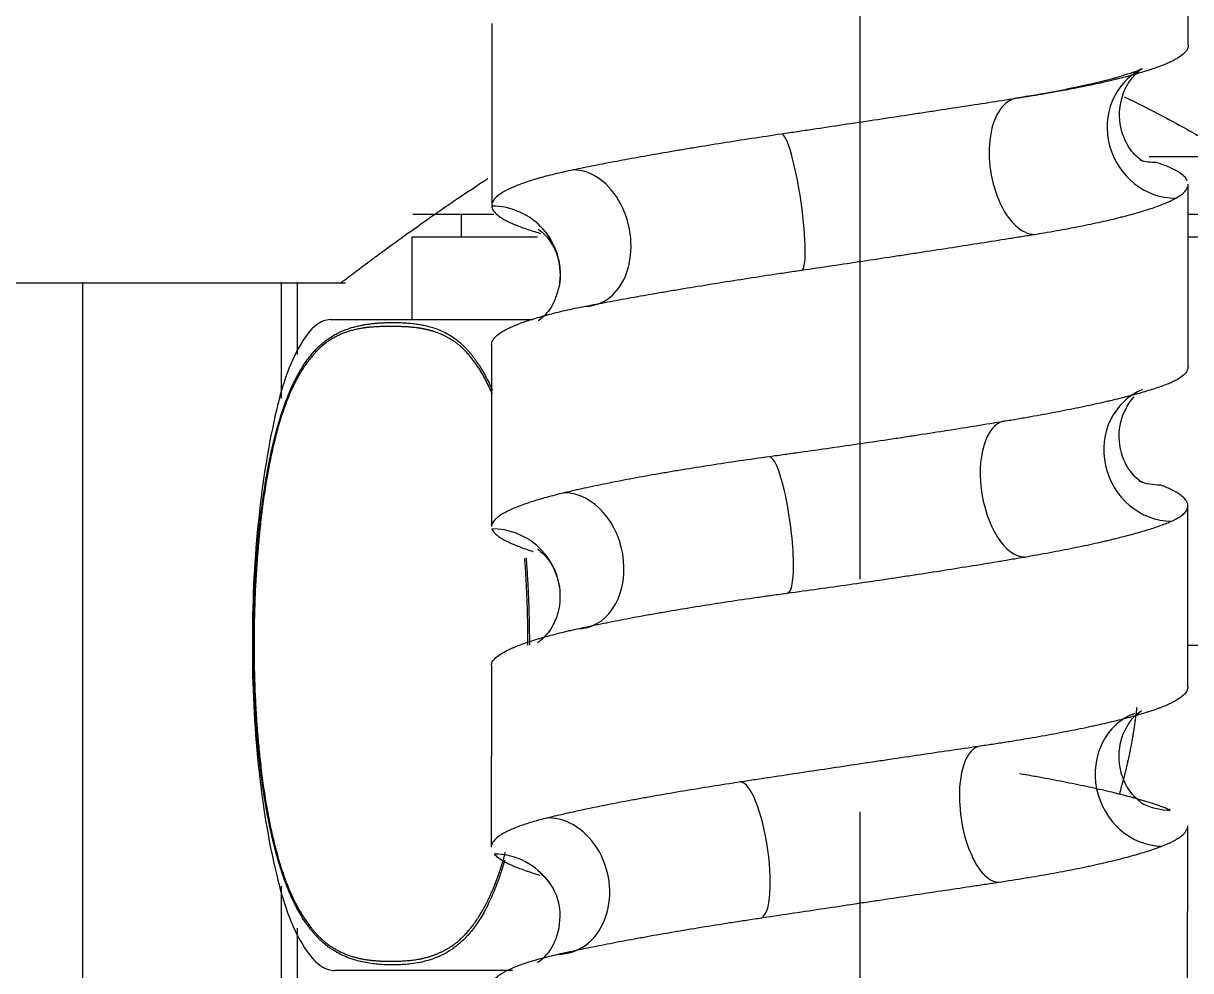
# Model space of a CAD drawing. Header units: millimetres. Extents: x 6110 to 6704, y -2661 to -1821.
# Drawn here: x 6333.44 to 6339.81, y -2404.48 to -2399.31 of the extents above; entities that cross this region are included whole.
import ezdxf

# ---------------------------------------------------------------- set-up
doc = ezdxf.new("R2010")
doc.units = ezdxf.units.MM
doc.header["$LTSCALE"] = 0.1
doc.linetypes.add('CENTERX2', pattern=[101.6, 63.5, -12.7, 12.7, -12.7])
doc.linetypes.add('HIDDEN2', pattern=[4.7625, 3.175, -1.5875])
doc.layers.add('1', color=4, linetype='HIDDEN2', lineweight=13)
doc.layers.add('DIM', color=3, linetype='Continuous', lineweight=9)
doc.layers.add('CENTER', color=1, linetype='CENTERX2')

msp = doc.modelspace()

# ---------------------------------------------------------------- hatches: boundary and pattern name
at = {"layer": 'DIM'}
h = msp.add_hatch(dxfattribs=at)
h.set_pattern_fill('ANSI31', color=2)
edge = h.paths.add_edge_path()
edge.add_line((6619.6172, -2595.9805), (6619.6172, -1962.2056))
edge.add_line((6634.6172, -1966.1101), (6619.6172, -1966.1101))
edge.add_line((6634.6172, -2610.9805), (6634.6172, -1966.1101))
edge.add_line((6634.6172, -2610.9805), (6184.4567, -2610.9805))
edge.add_line((6619.6172, -2595.9805), (6184.4567, -2595.9805))
edge.add_line((6184.4567, -2610.9805), (6184.4567, -2595.9805))

# ---------------------------------------------------------------- linework, layer by layer
at = {"layer": '1', "color": 7, "linetype": 'Continuous', "lineweight": -3}
for p, q in [((6339.8004, -2399.4337), (6339.8011, -2398.4449)), ((6336.0005, -2399.3154), (6335.9998, -2400.3081)), ((6340.0404, -2400.043), (6339.5875, -2400.043)), ((6339.7992, -2401.1877), (6339.7999, -2400.1921)), ((6335.5699, -2400.3555), (6336.0114, -2400.3555)), ((6335.8324, -2400.3555), (6335.8324, -2400.4805)), ((6339.7998, -2400.3555), (6340.6449, -2400.3555)), ((6335.5637, -2400.4805), (6335.5637, -2400.9305)), ((6336.2505, -2400.4805), (6335.5637, -2400.4805)), ((6340.6512, -2400.4805), (6339.7995, -2400.4805)), ((6333.1824, -2400.7305), (6335.203, -2400.7305)), ((6333.7679, -2400.7255), (6333.7679, -2517.7946)), ((6334.8505, -2400.7263), (6334.8505, -2401.3612)), ((6334.9393, -2400.7263), (6334.9393, -2401.1196)), ((6335.9993, -2401.0663), (6335.9986, -2402.0584)), ((6339.798, -2402.9341), (6339.7987, -2401.9456)), ((6334.6949, -2402.7055), (6334.7004, -2402.7055)), ((6335.9981, -2402.816), (6335.9974, -2403.8074)), ((6339.7968, -2404.6868), (6339.7975, -2403.692)), ((6334.8505, -2404.019), (6334.8505, -2518.0389)), ((6334.9393, -2404.2494), (6334.9393, -2518.0389))]:
    msp.add_line(p, q, dxfattribs=at)
for centre, major_axis, ratio, start_param, end_param in [((6339.7166, -2399.8974), (0.1675, -0.3355), 0.946023, 3.162749, 5.839929), ((6338.9202, -2400.0936), (0.0588, -0.3704), 0.532741, 3.056923, 6.198678), ((6337.6357, -2400.2895), (0.0547, -0.371), 0.137871, 6.264267, 9.402896), ((6339.6424, -2399.7006), (0.12, 0.3553), 0.90899, 3.18698, 3.43906), ((6336.4776, -2400.4856), (0.0742, -0.3676), 0.741853, 6.133738, 9.275564), ((6336.0001, -2400.6821), (0.3722, -0.0454), 0.989269, 6.281956, 7.97464), ((6339.6939, -2401.6573), (0.1426, -0.3468), 0.936919, 3.142062, 5.915098), ((6338.8604, -2401.8537), (0.0626, -0.3697), 0.50032, 3.058301, 6.196765), ((6337.5647, -2402.0498), (0.0505, -0.3716), 0.173644, 6.259365, 9.400976), ((6339.667, -2401.4603), (0.1398, 0.348), 0.921053, 3.15986, 3.493942), ((6336.4296, -2402.246), (0.0843, -0.3654), 0.765401, 6.109393, 9.248203), ((6335.9994, -2402.4428), (0.371, 0.0547), 0.990894, 6.272519, 7.705486), ((6339.6359, -2403.4303), (0.1276, -0.3526), 0.905067, 3.142201, 5.964385), ((6338.7201, -2403.6266), (0.055, -0.3709), 0.429687, 3.077663, 6.219383), ((6337.4104, -2403.8227), (0.056, -0.3708), 0.254127, 6.246051, 9.384933), ((6339.7168, -2403.2334), (0.1586, 0.3398), 0.949049, 3.142104, 3.558138), ((6336.3341, -2404.019), (0.086, -0.365), 0.815388, 6.092577, 9.234337), ((6336.0074, -2404.2159), (0.3066, 0.2159), 0.984114, 6.278364, 7.230821)]:
    msp.add_ellipse(centre, major_axis=major_axis, ratio=ratio, start_param=start_param, end_param=end_param, dxfattribs=at)
for points, degree, knots in [([(6339.8004, -2399.4336), (6339.8004, -2399.4394), (6339.7993, -2399.4452), (6339.7936, -2399.4594), (6339.782, -2399.4762), (6339.7606, -2399.4929), (6339.7409, -2399.5055), (6339.7337, -2399.5097), (6339.7219, -2399.5159), (6339.7179, -2399.518), (6339.7094, -2399.5222), (6339.705, -2399.5242), (6339.7005, -2399.5263)], 3, [0, 0, 0, 0, 0.186216, 0.186216, 0.457477, 0.728739, 0.728739, 0.864369, 0.864369, 0.932185, 0.932185, 1, 1, 1, 1]), ([(6339.5491, -2399.5618), (6339.5398, -2399.5673), (6339.4992, -2399.5835), (6339.344, -2399.6312), (6339.1158, -2399.6803), (6338.9357, -2399.7114), (6338.8615, -2399.7232)], 3, [0, 0, 0, 0, 0.191964, 0.466249, 0.794794, 1, 1, 1, 1]), ([(6339.7005, -2399.5263), (6339.6825, -2399.5345), (6339.6622, -2399.5428), (6339.6175, -2399.5593), (6339.5684, -2399.5759), (6339.5108, -2399.5926), (6339.4644, -2399.6052), (6339.4483, -2399.6094), (6339.4235, -2399.6157), (6339.4151, -2399.6178), (6339.398, -2399.622), (6339.3893, -2399.6241), (6339.3452, -2399.6345), (6339.3083, -2399.6428), (6339.2312, -2399.6592), (6339.1508, -2399.6753), (6339.0639, -2399.6911), (6338.9962, -2399.7028), (6338.9732, -2399.7066), (6338.9264, -2399.7143), (6338.9025, -2399.7181), (6338.8783, -2399.7219)], 3, [0, 0, 0, 0, 0.125, 0.125, 0.25, 0.375, 0.375, 0.4375, 0.4375, 0.46875, 0.46875, 0.5, 0.5, 0.625, 0.625, 0.75, 0.875, 0.875, 0.9375, 0.9375, 1, 1, 1, 1]), ([(6339.5544, -2400.0684), (6339.5544, -2400.0683), (6339.5533, -2400.0672), (6339.5358, -2400.0599), (6339.4642, -2399.9864), (6339.4113, -2399.8404), (6339.4409, -2399.6801), (6339.5116, -2399.5872), (6339.5454, -2399.5645), (6339.5501, -2399.5606), (6339.5501, -2399.5608)], 3, [0, 0, 0, 0, 0.008185, 0.162508, 0.306585, 0.471474, 0.650711, 0.797645, 0.926634, 1, 1, 1, 1]), ([(6339.4508, -2399.7152), (6339.5246, -2399.7502), (6339.5959, -2399.7862), (6339.7425, -2399.8637), (6339.8171, -2399.9054), (6339.9614, -2399.9892), (6340.0309, -2400.0313), (6340.1316, -2400.094), (6340.1646, -2400.1149), (6340.2131, -2400.146), (6340.2291, -2400.1563), (6340.2529, -2400.1718), (6340.2608, -2400.177), (6340.2765, -2400.1872), (6340.3466, -2400.2332), (6340.4124, -2400.2776), (6340.5226, -2400.3533), (6340.5743, -2400.3895), (6340.6709, -2400.458), (6340.7158, -2400.4904), (6340.7776, -2400.5353), (6340.7973, -2400.5498), (6340.8254, -2400.5704), (6340.8345, -2400.5772), (6340.8523, -2400.5903), (6340.8609, -2400.5966), (6340.9024, -2400.6274), (6340.9309, -2400.6487), (6340.9784, -2400.6844), (6340.9973, -2400.6988), (6341.0148, -2400.712), (6341.0195, -2400.7156), (6341.0235, -2400.7186), (6341.0261, -2400.7205), (6341.0273, -2400.7214), (6341.0327, -2400.7256), (6341.0358, -2400.7279), (6341.0386, -2400.7301), (6341.0392, -2400.7305), (6341.0392, -2400.7305)], 3, [0, 0, 0, 0, 0.079546, 0.079546, 0.168722, 0.168722, 0.257899, 0.257899, 0.302487, 0.302487, 0.324782, 0.324782, 0.335929, 0.335929, 0.347076, 0.436252, 0.436252, 0.525429, 0.525429, 0.614606, 0.614606, 0.659194, 0.659194, 0.681488, 0.681488, 0.703782, 0.703782, 0.792959, 0.792959, 0.882136, 0.882136, 0.90443, 0.915577, 0.915577, 0.926724, 0.926724, 0.971313, 0.971313, 1, 1, 1, 1]), ([(6338.8783, -2399.7219), (6338.8297, -2399.7295), (6338.7802, -2399.7372), (6338.6793, -2399.7528), (6338.5766, -2399.7686), (6338.4704, -2399.7848), (6338.3895, -2399.7972), (6338.3623, -2399.8013), (6338.3211, -2399.8076), (6338.3073, -2399.8097), (6338.2797, -2399.8139), (6338.2658, -2399.816), (6338.1964, -2399.8265), (6338.1408, -2399.8349), (6338.0295, -2399.8517), (6337.918, -2399.8684), (6337.8062, -2399.8851), (6337.7222, -2399.8977), (6337.6942, -2399.9018), (6337.6522, -2399.9081), (6337.6382, -2399.9101), (6337.6101, -2399.9143), (6337.5962, -2399.9164), (6337.5822, -2399.9184)], 3, [0, 0, 0, 0, 0.125, 0.125, 0.25, 0.375, 0.375, 0.4375, 0.4375, 0.46875, 0.46875, 0.5, 0.5, 0.625, 0.625, 0.75, 0.875, 0.875, 0.9375, 0.9375, 0.96875, 0.96875, 1, 1, 1, 1]), ([(6337.5822, -2399.9184), (6337.5267, -2399.9266), (6337.4721, -2399.9349), (6337.3644, -2399.9514), (6337.2584, -2399.968), (6337.1556, -2399.9846), (6337.0797, -2399.9972), (6337.0546, -2400.0014), (6337.0173, -2400.0076), (6337.0049, -2400.0097), (6336.9802, -2400.0139), (6336.9679, -2400.016), (6336.907, -2400.0265), (6336.8598, -2400.0348), (6336.7686, -2400.0511), (6336.6803, -2400.0673), (6336.5981, -2400.0831), (6336.5388, -2400.0947), (6336.5194, -2400.0986), (6336.4814, -2400.1063), (6336.4628, -2400.1101), (6336.4447, -2400.1139)], 3, [0, 0, 0, 0, 0.125, 0.125, 0.25, 0.375, 0.375, 0.4375, 0.4375, 0.46875, 0.46875, 0.5, 0.5, 0.625, 0.625, 0.75, 0.875, 0.875, 0.9375, 0.9375, 1, 1, 1, 1]), ([(6339.7949, -2400.1716), (6339.7944, -2400.1705), (6339.7938, -2400.1695), (6339.7886, -2400.16), (6339.7814, -2400.1517), (6339.7624, -2400.1352), (6339.7387, -2400.119), (6339.7055, -2400.1032), (6339.677, -2400.0915), (6339.6669, -2400.0876), (6339.6455, -2400.0798), (6339.6342, -2400.076), (6339.6223, -2400.0722)], 3, [0, 0, 0, 0, 0.030918, 0.030918, 0.273188, 0.273188, 0.515459, 0.757729, 0.757729, 0.878865, 0.878865, 1, 1, 1, 1]), ([(6335.1757, -2400.7305), (6335.1757, -2400.7305), (6335.1783, -2400.7285), (6335.1844, -2400.7238), (6335.1854, -2400.7231), (6335.1876, -2400.7214), (6335.1888, -2400.7205), (6335.1926, -2400.7176), (6335.2012, -2400.7111), (6335.2125, -2400.7025), (6335.239, -2400.6825), (6335.2615, -2400.6655), (6335.3024, -2400.6349), (6335.3172, -2400.6239), (6335.3412, -2400.606), (6335.3495, -2400.5999), (6335.3667, -2400.5872), (6335.3755, -2400.5807), (6335.421, -2400.5472), (6335.4614, -2400.5176), (6335.5497, -2400.454), (6335.5975, -2400.4198), (6335.662, -2400.3746), (6335.6816, -2400.3609), (6335.7018, -2400.3469), (6335.7154, -2400.3375), (6335.7223, -2400.3328), (6335.7567, -2400.309), (6335.785, -2400.2897), (6335.8665, -2400.2346), (6335.9213, -2400.1982), (6335.9784, -2400.1611)], 3, [0, 0, 0, 0, 0.092017, 0.092017, 0.108454, 0.108454, 0.124891, 0.124891, 0.157765, 0.223513, 0.223513, 0.35501, 0.35501, 0.420758, 0.420758, 0.453632, 0.453632, 0.486506, 0.486506, 0.618003, 0.618003, 0.749499, 0.749499, 0.782373, 0.79881, 0.79881, 0.815247, 0.815247, 0.880995, 0.880995, 1, 1, 1, 1]), ([(6336.4447, -2400.1139), (6336.4082, -2400.1215), (6336.3739, -2400.1292), (6336.3096, -2400.1449), (6336.2497, -2400.1607), (6336.1983, -2400.1771), (6336.163, -2400.1895), (6336.1518, -2400.1936), (6336.1357, -2400.1999), (6336.1305, -2400.202), (6336.1204, -2400.2062), (6336.1155, -2400.2084), (6336.0917, -2400.2189), (6336.0752, -2400.2273), (6336.047, -2400.2442), (6336.0237, -2400.261), (6336.01, -2400.2777), (6336.0012, -2400.2944), (6335.9993, -2400.3027), (6335.9999, -2400.3111)], 3, [0, 0, 0, 0, 0.125, 0.125, 0.25, 0.375, 0.375, 0.4375, 0.4375, 0.46875, 0.46875, 0.5, 0.5, 0.625, 0.625, 0.75, 0.875, 0.875, 1, 1, 1, 1]), ([(6339.7318, -2400.2684), (6339.7467, -2400.2602), (6339.7591, -2400.2519), (6339.7791, -2400.2353), (6339.7941, -2400.2187), (6339.7996, -2400.202), (6339.7999, -2400.1931), (6339.7999, -2400.1925), (6339.7999, -2400.192)], 3, [0, 0, 0, 0, 0.326265, 0.326265, 0.652529, 0.978794, 0.978794, 1, 1, 1, 1]), ([(6338.9621, -2400.4653), (6339.0091, -2400.4577), (6339.0544, -2400.45), (6339.1415, -2400.4343), (6339.225, -2400.4185), (6339.3018, -2400.4023), (6339.3568, -2400.3899), (6339.3836, -2400.3837), (6339.4094, -2400.3774), (6339.4264, -2400.3732), (6339.4348, -2400.3711), (6339.476, -2400.3605), (6339.5067, -2400.3521), (6339.5637, -2400.3353), (6339.6162, -2400.3185), (6339.66, -2400.3018), (6339.6895, -2400.2892), (6339.6988, -2400.2851), (6339.7118, -2400.2788), (6339.716, -2400.2767), (6339.7241, -2400.2726), (6339.7281, -2400.2705), (6339.7318, -2400.2684)], 3, [0, 0, 0, 0, 0.125, 0.125, 0.25, 0.375, 0.375, 0.4375, 0.46875, 0.46875, 0.5, 0.5, 0.625, 0.625, 0.75, 0.875, 0.875, 0.9375, 0.9375, 0.96875, 0.96875, 1, 1, 1, 1]), ([(6335.9999, -2400.3111), (6336.0005, -2400.3191), (6336.0034, -2400.3271), (6336.0137, -2400.3432), (6336.0286, -2400.3593), (6336.0525, -2400.3755), (6336.0738, -2400.3877), (6336.0815, -2400.3918), (6336.098, -2400.3999), (6336.1068, -2400.404), (6336.135, -2400.4163), (6336.1559, -2400.4244), (6336.2016, -2400.4403), (6336.231, -2400.4496), (6336.2631, -2400.4588), (6336.268, -2400.4602)], 3, [0, 0, 0, 0, 0.161839, 0.161839, 0.323677, 0.485516, 0.485516, 0.566435, 0.566435, 0.647354, 0.647354, 0.809193, 0.809193, 0.971031, 1, 1, 1, 1]), ([(6336.2531, -2400.4371), (6336.253, -2400.4371), (6336.258, -2400.4404), (6336.2969, -2400.4681), (6336.3674, -2400.5752), (6336.3748, -2400.6693), (6336.3724, -2400.7275)], 3, [0, 0, 0, 0, 0.143963, 0.412665, 0.691056, 1, 1, 1, 1]), ([(6337.6894, -2400.6606), (6337.7454, -2400.6524), (6337.8011, -2400.6441), (6337.9124, -2400.6276), (6338.0233, -2400.611), (6338.1337, -2400.5944), (6338.2162, -2400.5819), (6338.2437, -2400.5777), (6338.2849, -2400.5714), (6338.2986, -2400.5693), (6338.326, -2400.5651), (6338.3397, -2400.563), (6338.4079, -2400.5525), (6338.4614, -2400.5443), (6338.5666, -2400.5279), (6338.67, -2400.5118), (6338.7696, -2400.496), (6338.8429, -2400.4844), (6338.8671, -2400.4805), (6338.915, -2400.4728), (6338.9388, -2400.469), (6338.9621, -2400.4653)], 3, [0, 0, 0, 0, 0.125, 0.125, 0.25, 0.375, 0.375, 0.4375, 0.4375, 0.46875, 0.46875, 0.5, 0.5, 0.625, 0.625, 0.75, 0.875, 0.875, 0.9375, 0.9375, 1, 1, 1, 1]), ([(6336.5104, -2400.8572), (6336.5491, -2400.8496), (6336.5894, -2400.8419), (6336.6729, -2400.8263), (6336.7594, -2400.8105), (6336.8519, -2400.7942), (6336.9234, -2400.7819), (6336.9597, -2400.7756), (6336.9969, -2400.7694), (6337.0219, -2400.7652), (6337.0345, -2400.763), (6337.0976, -2400.7525), (6337.1489, -2400.7441), (6337.2529, -2400.7273), (6337.3585, -2400.7106), (6337.4671, -2400.6939), (6337.5496, -2400.6814), (6337.5774, -2400.6772), (6337.6192, -2400.6709), (6337.6332, -2400.6689), (6337.6613, -2400.6647), (6337.6754, -2400.6626), (6337.6894, -2400.6606)], 3, [0, 0, 0, 0, 0.125, 0.125, 0.25, 0.375, 0.375, 0.4375, 0.46875, 0.46875, 0.5, 0.5, 0.625, 0.625, 0.75, 0.875, 0.875, 0.9375, 0.9375, 0.96875, 0.96875, 1, 1, 1, 1]), ([(6336.3724, -2400.7275), (6336.3601, -2400.7813), (6336.3353, -2400.8607), (6336.2718, -2400.926), (6336.2543, -2400.9364), (6336.2529, -2400.9372), (6336.2529, -2400.9372)], 3, [0, 0, 0, 0, 0.355175, 0.65293, 0.936071, 1, 1, 1, 1]), ([(6336.0013, -2401.0531), (6336.004, -2401.0449), (6336.0091, -2401.0366), (6336.0241, -2401.02), (6336.0438, -2401.0034), (6336.0731, -2400.9867), (6336.0986, -2400.9741), (6336.1077, -2400.9699), (6336.1222, -2400.9636), (6336.1273, -2400.9615), (6336.1376, -2400.9573), (6336.1429, -2400.9552), (6336.1702, -2400.9447), (6336.1941, -2400.9364), (6336.2461, -2400.92), (6336.3023, -2400.9039), (6336.3668, -2400.8881), (6336.4183, -2400.8764), (6336.436, -2400.8725), (6336.4724, -2400.8648), (6336.4912, -2400.861), (6336.5104, -2400.8572)], 3, [0, 0, 0, 0, 0.125, 0.125, 0.25, 0.375, 0.375, 0.4375, 0.4375, 0.46875, 0.46875, 0.5, 0.5, 0.625, 0.625, 0.75, 0.875, 0.875, 0.9375, 0.9375, 1, 1, 1, 1]), ([(6335.1199, -2400.9305), (6335.1065, -2400.931), (6335.079, -2400.9359), (6335.0186, -2400.973), (6334.9014, -2401.1358), (6334.7941, -2401.5109), (6334.7134, -2402.066), (6334.6925, -2402.4865), (6334.6949, -2402.7055)], 3, [0, 0, 0, 0, 0.020543, 0.044402, 0.109756, 0.332173, 0.654216, 1, 1, 1, 1]), ([(6334.7001, -2402.7055), (6334.7001, -2402.701), (6334.7001, -2402.6919), (6334.7002, -2402.6782), (6334.7002, -2402.6646), (6334.7003, -2402.6509), (6334.7005, -2402.6372), (6334.7006, -2402.6235), (6334.7008, -2402.6098), (6334.701, -2402.5961), (6334.7013, -2402.5824), (6334.7015, -2402.5687), (6334.7018, -2402.555), (6334.7021, -2402.5413), (6334.7025, -2402.5276), (6334.7029, -2402.5139), (6334.7033, -2402.5002), (6334.7037, -2402.4865), (6334.7042, -2402.4728), (6334.7047, -2402.4591), (6334.7052, -2402.4455), (6334.7058, -2402.4318), (6334.7064, -2402.4182), (6334.707, -2402.4045), (6334.7076, -2402.3909), (6334.7083, -2402.3773), (6334.709, -2402.3637), (6334.7097, -2402.3501), (6334.7105, -2402.3366), (6334.7113, -2402.3231), (6334.7121, -2402.3096), (6334.713, -2402.2961), (6334.7138, -2402.2826), (6334.7147, -2402.2692), (6334.7157, -2402.2558), (6334.7166, -2402.2425), (6334.7176, -2402.2291), (6334.7186, -2402.2158), (6334.7197, -2402.2025), (6334.7208, -2402.1893), (6334.7219, -2402.1761), (6334.723, -2402.1629), (6334.7242, -2402.1498), (6334.7254, -2402.1367), (6334.7266, -2402.1237), (6334.7278, -2402.1107), (6334.7291, -2402.0977), (6334.7304, -2402.0848), (6334.7318, -2402.072), (6334.7331, -2402.0591), (6334.7345, -2402.0464), (6334.736, -2402.0336), (6334.7374, -2402.021), (6334.7389, -2402.0084), (6334.7404, -2401.9958), (6334.7419, -2401.9833), (6334.7435, -2401.9708), (6334.7451, -2401.9584), (6334.7467, -2401.9461), (6334.7483, -2401.9338), (6334.75, -2401.9215), (6334.7517, -2401.9094), (6334.7534, -2401.8973), (6334.7552, -2401.8852), (6334.757, -2401.8732), (6334.7588, -2401.8613), (6334.7606, -2401.8495), (6334.7625, -2401.8377), (6334.7644, -2401.826), (6334.7663, -2401.8143), (6334.7682, -2401.8027), (6334.7702, -2401.7912), (6334.7722, -2401.7798), (6334.7742, -2401.7684), (6334.7763, -2401.7571), (6334.7784, -2401.7458), (6334.7805, -2401.7347), (6334.7826, -2401.7236), (6334.7847, -2401.7126), (6334.7869, -2401.7016), (6334.7891, -2401.6908), (6334.7914, -2401.68), (6334.7936, -2401.6693), (6334.7959, -2401.6587), (6334.7982, -2401.6481), (6334.8005, -2401.6376), (6334.8029, -2401.6273), (6334.8053, -2401.6169), (6334.8077, -2401.6067), (6334.8101, -2401.5966), (6334.8126, -2401.5865), (6334.8151, -2401.5765), (6334.8176, -2401.5666), (6334.8201, -2401.5568), (6334.8227, -2401.547), (6334.8253, -2401.5374), (6334.8279, -2401.5278), (6334.8305, -2401.5183), (6334.8331, -2401.5089), (6334.8358, -2401.4996), (6334.8385, -2401.4903), (6334.8412, -2401.4812), (6334.844, -2401.4721), (6334.8468, -2401.4631), (6334.8496, -2401.4542), (6334.8524, -2401.4454), (6334.8552, -2401.4367), (6334.8581, -2401.4281), (6334.8631, -2401.4131), (6334.8705, -2401.392), (6334.8805, -2401.3653), (6334.8909, -2401.3392), (6334.9017, -2401.3138), (6334.9129, -2401.2891), (6334.9244, -2401.2652), (6334.9364, -2401.2421), (6334.9488, -2401.2197), (6334.9616, -2401.1981), (6334.9786, -2401.1715), (6334.9998, -2401.1415), (6335.0253, -2401.1101), (6335.0507, -2401.083), (6335.0759, -2401.0597), (6335.101, -2401.0398), (6335.1218, -2401.0257), (6335.1384, -2401.0157), (6335.1507, -2401.0088), (6335.163, -2401.0024), (6335.1753, -2400.9966), (6335.1875, -2400.9912), (6335.1997, -2400.9863), (6335.2118, -2400.9818), (6335.2238, -2400.9777), (6335.2358, -2400.9739), (6335.2478, -2400.9705), (6335.2597, -2400.9674), (6335.2715, -2400.9646), (6335.2833, -2400.962), (6335.295, -2400.9597), (6335.3066, -2400.9577), (6335.3182, -2400.9558), (6335.3298, -2400.9542), (6335.3413, -2400.9527), (6335.3527, -2400.9514), (6335.3641, -2400.9503), (6335.3754, -2400.9493), (6335.3867, -2400.9485), (6335.3979, -2400.9478), (6335.409, -2400.9472), (6335.4201, -2400.9467), (6335.4312, -2400.9464), (6335.4422, -2400.9461), (6335.4531, -2400.946), (6335.4709, -2400.946), (6335.4956, -2400.9464), (6335.5272, -2400.9478), (6335.5589, -2400.9503), (6335.5907, -2400.9541), (6335.6227, -2400.9594), (6335.6551, -2400.9666), (6335.6878, -2400.9762), (6335.721, -2400.9888), (6335.7547, -2401.0051), (6335.7809, -2401.0208), (6335.7995, -2401.0337), (6335.8103, -2401.0418), (6335.8212, -2401.0505), (6335.8321, -2401.0599), (6335.843, -2401.0701), (6335.854, -2401.081), (6335.8651, -2401.0928), (6335.8762, -2401.1054), (6335.8874, -2401.1189), (6335.8987, -2401.1333), (6335.91, -2401.1487), (6335.9215, -2401.1652), (6335.9365, -2401.188), (6335.9547, -2401.2178), (6335.9754, -2401.2556), (6335.9916, -2401.2885), (6336.0009, -2401.3087), (6336.0038, -2401.3152)], 3, [0, 0, 0, 0, 0.003511, 0.007026, 0.010544, 0.014064, 0.017588, 0.021114, 0.024641, 0.028171, 0.031702, 0.035235, 0.038768, 0.042303, 0.045837, 0.049372, 0.052907, 0.056441, 0.059975, 0.063507, 0.067038, 0.070568, 0.074096, 0.077622, 0.081145, 0.084666, 0.088183, 0.091698, 0.095209, 0.098716, 0.102219, 0.105717, 0.109211, 0.1127, 0.116184, 0.119663, 0.123136, 0.126603, 0.130063, 0.133517, 0.136965, 0.140405, 0.143838, 0.147264, 0.150682, 0.154092, 0.157494, 0.160887, 0.164272, 0.167648, 0.171015, 0.174372, 0.17772, 0.181059, 0.184387, 0.187705, 0.191013, 0.194311, 0.197598, 0.200873, 0.204138, 0.207392, 0.210635, 0.213865, 0.217085, 0.220292, 0.223488, 0.226671, 0.229843, 0.233002, 0.236148, 0.239282, 0.242404, 0.245513, 0.248609, 0.251692, 0.254762, 0.257819, 0.260863, 0.263894, 0.266911, 0.269916, 0.272907, 0.275885, 0.27885, 0.281801, 0.284739, 0.287663, 0.290575, 0.293473, 0.296357, 0.299229, 0.302087, 0.304932, 0.307764, 0.310582, 0.313388, 0.316181, 0.318961, 0.321728, 0.324482, 0.327224, 0.329953, 0.33267, 0.335374, 0.338067, 0.340747, 0.343415, 0.346072, 0.354703, 0.363321, 0.371928, 0.380529, 0.389127, 0.397728, 0.406335, 0.414954, 0.423591, 0.432252, 0.448191, 0.463379, 0.477931, 0.491952, 0.505535, 0.518761, 0.525309, 0.531782, 0.538187, 0.544529, 0.550812, 0.55704, 0.563219, 0.56935, 0.575439, 0.581486, 0.587496, 0.59347, 0.599411, 0.605321, 0.611202, 0.617054, 0.622881, 0.628682, 0.634461, 0.640217, 0.645952, 0.651668, 0.657365, 0.663044, 0.668707, 0.674354, 0.679987, 0.685605, 0.691211, 0.70751, 0.723933, 0.740505, 0.757251, 0.774204, 0.791401, 0.808891, 0.826737, 0.845022, 0.863857, 0.869846, 0.875911, 0.882059, 0.888298, 0.894636, 0.901082, 0.907645, 0.914335, 0.921164, 0.928142, 0.935281, 0.942593, 0.95009, 0.964544, 0.978941, 0.993304, 1, 1, 1, 1]), ([(6336.0039, -2401.337), (6335.9702, -2401.2582), (6335.861, -2401.09), (6335.7825, -2401.0408), (6335.7109, -2400.9959), (6335.6196, -2400.9795), (6335.5817, -2400.9728), (6335.5363, -2400.97), (6335.5019, -2400.968), (6335.4035, -2400.9677), (6335.3697, -2400.9695), (6335.3245, -2400.9719), (6335.2868, -2400.9783), (6335.1959, -2400.9938), (6335.1235, -2401.038), (6335.044, -2401.0864), (6334.976, -2401.189), (6334.9095, -2401.2893), (6334.8623, -2401.4287), (6334.7793, -2401.6735), (6334.738, -2402.0454), (6334.7034, -2402.3568), (6334.7034, -2402.7055)], 2, [0, 0, 0, 0.053845, 0.139859, 0.139859, 0.225873, 0.225873, 0.26888, 0.26888, 0.311887, 0.354894, 0.354894, 0.397901, 0.397901, 0.483915, 0.483915, 0.569929, 0.569929, 0.655944, 0.655944, 0.827972, 0.827972, 1, 1, 1]), ([(6335.1199, -2400.9305), (6335.1199, -2400.9305), (6335.1199, -2400.9305), (6335.12, -2400.9305), (6335.4269, -2400.9305), (6336.0529, -2400.9305), (6336.1371, -2400.9305), (6336.2249, -2400.9305)], 3, [0, 0, 0, 0, 0.000035, 0.000035, 0.872255, 0.872255, 1, 1, 1, 1]), ([(6339.7992, -2401.1877), (6339.7992, -2401.1883), (6339.7992, -2401.1889), (6339.7988, -2401.198), (6339.7959, -2401.2063), (6339.7854, -2401.2227), (6339.77, -2401.2389), (6339.745, -2401.2547), (6339.7226, -2401.2664), (6339.7145, -2401.2703), (6339.6971, -2401.278), (6339.6878, -2401.2818), (6339.6779, -2401.2856)], 3, [0, 0, 0, 0, 0.01813, 0.01813, 0.263598, 0.263598, 0.509065, 0.754533, 0.754533, 0.877266, 0.877266, 1, 1, 1, 1]), ([(6339.6779, -2401.2856), (6339.6579, -2401.2932), (6339.6357, -2401.3009), (6339.5871, -2401.3166), (6339.5342, -2401.3325), (6339.4728, -2401.3487), (6339.4235, -2401.3611), (6339.4065, -2401.3653), (6339.3803, -2401.3716), (6339.3714, -2401.3737), (6339.3533, -2401.3779), (6339.3442, -2401.38), (6339.2979, -2401.3905), (6339.2592, -2401.3989), (6339.1787, -2401.4158), (6339.0949, -2401.4326), (6339.0048, -2401.4493), (6338.9349, -2401.4618), (6338.9111, -2401.466), (6338.8749, -2401.4722), (6338.8627, -2401.4743), (6338.8382, -2401.4785), (6338.8258, -2401.4806), (6338.8134, -2401.4826)], 3, [0, 0, 0, 0, 0.125, 0.125, 0.25, 0.375, 0.375, 0.4375, 0.4375, 0.46875, 0.46875, 0.5, 0.5, 0.625, 0.625, 0.75, 0.875, 0.875, 0.9375, 0.9375, 0.96875, 0.96875, 1, 1, 1, 1]), ([(6339.5466, -2401.8182), (6339.5464, -2401.8177), (6339.5422, -2401.8135), (6339.5108, -2401.7944), (6339.4367, -2401.695), (6339.4096, -2401.529), (6339.4606, -2401.4043), (6339.4954, -2401.361), (6339.505, -2401.3507)], 3, [0, 0, 0, 0, 0.070393, 0.261049, 0.451928, 0.69159, 0.91087, 1, 1, 1, 1]), ([(6338.8134, -2401.4826), (6338.764, -2401.4908), (6338.7138, -2401.4991), (6338.6118, -2401.5156), (6338.5082, -2401.5322), (6338.4014, -2401.5489), (6338.3202, -2401.5614), (6338.2929, -2401.5656), (6338.2517, -2401.5719), (6338.2379, -2401.574), (6338.2102, -2401.5782), (6338.1962, -2401.5803), (6338.1268, -2401.5908), (6338.0712, -2401.599), (6337.9601, -2401.6154), (6337.8489, -2401.6316), (6337.7379, -2401.6473), (6337.6546, -2401.659), (6337.6268, -2401.6628), (6337.5713, -2401.6705), (6337.5435, -2401.6743), (6337.5158, -2401.6781)], 3, [0, 0, 0, 0, 0.125, 0.125, 0.25, 0.375, 0.375, 0.4375, 0.4375, 0.46875, 0.46875, 0.5, 0.5, 0.625, 0.625, 0.75, 0.875, 0.875, 0.9375, 0.9375, 1, 1, 1, 1]), ([(6337.5158, -2401.6781), (6337.4602, -2401.6857), (6337.4056, -2401.6934), (6337.2981, -2401.709), (6337.1924, -2401.7249), (6337.0904, -2401.7411), (6337.0153, -2401.7535), (6336.9905, -2401.7576), (6336.9536, -2401.7639), (6336.9414, -2401.766), (6336.917, -2401.7702), (6336.9049, -2401.7723), (6336.845, -2401.7829), (6336.7987, -2401.7913), (6336.7093, -2401.8081), (6336.6232, -2401.8249), (6336.5435, -2401.8416), (6336.4862, -2401.8542), (6336.4675, -2401.8583), (6336.4401, -2401.8646), (6336.431, -2401.8667), (6336.4132, -2401.8709), (6336.4044, -2401.8729), (6336.3958, -2401.875)], 3, [0, 0, 0, 0, 0.125, 0.125, 0.25, 0.375, 0.375, 0.4375, 0.4375, 0.46875, 0.46875, 0.5, 0.5, 0.625, 0.625, 0.75, 0.875, 0.875, 0.9375, 0.9375, 0.96875, 0.96875, 1, 1, 1, 1]), ([(6336.3958, -2401.875), (6336.3612, -2401.8832), (6336.329, -2401.8915), (6336.2688, -2401.9081), (6336.213, -2401.9247), (6336.1657, -2401.9415), (6336.1336, -2401.9541), (6336.1234, -2401.9583), (6336.109, -2401.9646), (6336.1043, -2401.9667), (6336.0953, -2401.9709), (6336.0909, -2401.973), (6336.0697, -2401.9835), (6336.0553, -2401.9918), (6336.0313, -2402.0082), (6336.0121, -2402.0244), (6336.0026, -2402.0402), (6335.9991, -2402.0518), (6335.9986, -2402.0556), (6335.9986, -2402.0593)], 3, [0, 0, 0, 0, 0.133627, 0.133627, 0.267254, 0.400881, 0.400881, 0.467695, 0.467695, 0.501101, 0.501101, 0.534508, 0.534508, 0.668135, 0.668135, 0.801762, 0.935389, 0.935389, 1, 1, 1, 1]), ([(6339.71, -2402.029), (6339.7272, -2402.0213), (6339.7417, -2402.0136), (6339.766, -2401.9979), (6339.7853, -2401.9821), (6339.7948, -2401.9657), (6339.7982, -2401.9533), (6339.7988, -2401.9492), (6339.7986, -2401.9429), (6339.7984, -2401.9408), (6339.7976, -2401.9365), (6339.7971, -2401.9344), (6339.7937, -2401.9238), (6339.7885, -2401.9154), (6339.7732, -2401.8985), (6339.753, -2401.8817), (6339.7232, -2401.8649), (6339.6971, -2401.8523), (6339.6878, -2401.8481), (6339.673, -2401.8418), (6339.6678, -2401.8397), (6339.6573, -2401.8355), (6339.6519, -2401.8334), (6339.6463, -2401.8314)], 3, [0, 0, 0, 0, 0.125, 0.125, 0.25, 0.375, 0.375, 0.4375, 0.4375, 0.46875, 0.46875, 0.5, 0.5, 0.625, 0.625, 0.75, 0.875, 0.875, 0.9375, 0.9375, 0.96875, 0.96875, 1, 1, 1, 1]), ([(6336.0007, -2402.0711), (6336.0033, -2402.0788), (6336.0085, -2402.0865), (6336.0237, -2402.1022), (6336.0437, -2402.1181), (6336.0734, -2402.1345), (6336.0993, -2402.147), (6336.1085, -2402.1511), (6336.1233, -2402.1574), (6336.1284, -2402.1595), (6336.1389, -2402.1638), (6336.1443, -2402.1659), (6336.1719, -2402.1765), (6336.1961, -2402.185), (6336.2237, -2402.1938), (6336.2248, -2402.1942), (6336.226, -2402.1945)], 3, [0, 0, 0, 0, 0.198265, 0.198265, 0.39653, 0.594795, 0.594795, 0.693928, 0.693928, 0.743494, 0.743494, 0.793061, 0.793061, 0.991326, 0.991326, 1, 1, 1, 1]), ([(6338.9067, -2402.2248), (6338.9545, -2402.2165), (6339.0005, -2402.2083), (6339.0893, -2402.1917), (6339.1749, -2402.1751), (6339.254, -2402.1584), (6339.3108, -2402.1459), (6339.3386, -2402.1396), (6339.3655, -2402.1333), (6339.3832, -2402.1291), (6339.3919, -2402.127), (6339.4349, -2402.1165), (6339.4671, -2402.1082), (6339.5273, -2402.0918), (6339.5832, -2402.0756), (6339.6305, -2402.0598), (6339.6628, -2402.0481), (6339.673, -2402.0443), (6339.6924, -2402.0366), (6339.7015, -2402.0327), (6339.71, -2402.029)], 3, [0, 0, 0, 0, 0.125, 0.125, 0.25, 0.375, 0.375, 0.4375, 0.46875, 0.46875, 0.5, 0.5, 0.625, 0.625, 0.75, 0.875, 0.875, 0.9375, 0.9375, 1, 1, 1, 1]), ([(6336.249, -2402.1818), (6336.249, -2402.1818), (6336.2502, -2402.1825), (6336.269, -2402.1931), (6336.3345, -2402.2634), (6336.3589, -2402.3397), (6336.3704, -2402.3881)], 3, [0, 0, 0, 0, 0.058599, 0.381761, 0.678967, 1, 1, 1, 1]), ([(6336.1875, -2402.2291), (6336.188, -2402.2367), (6336.1893, -2402.2536), (6336.1911, -2402.2798), (6336.193, -2402.3078), (6336.1947, -2402.3359), (6336.1963, -2402.3641), (6336.1978, -2402.3924), (6336.1991, -2402.4208), (6336.2003, -2402.4492), (6336.2014, -2402.4776), (6336.2024, -2402.5061), (6336.2032, -2402.5346), (6336.2039, -2402.5632), (6336.2045, -2402.5917), (6336.205, -2402.6202), (6336.2053, -2402.6487), (6336.2055, -2402.6771), (6336.2055, -2402.696), (6336.2055, -2402.7055)], 3, [0, 0, 0, 0, 0.048109, 0.107005, 0.166075, 0.2253, 0.28466, 0.344135, 0.403703, 0.463345, 0.523039, 0.582765, 0.642502, 0.702229, 0.761925, 0.821571, 0.881145, 0.940628, 1, 1, 1, 1]), ([(6337.6136, -2402.4215), (6337.6698, -2402.4139), (6337.7259, -2402.4062), (6337.838, -2402.3906), (6337.9499, -2402.3748), (6338.0616, -2402.3585), (6338.1453, -2402.3461), (6338.1732, -2402.342), (6338.215, -2402.3357), (6338.2289, -2402.3336), (6338.2568, -2402.3294), (6338.2707, -2402.3273), (6338.3399, -2402.3168), (6338.3944, -2402.3084), (6338.5016, -2402.2916), (6338.607, -2402.2748), (6338.7091, -2402.2581), (6338.7843, -2402.2456), (6338.8091, -2402.2414), (6338.846, -2402.2351), (6338.8583, -2402.233), (6338.8827, -2402.2289), (6338.8947, -2402.2268), (6338.9067, -2402.2248)], 3, [0, 0, 0, 0, 0.125, 0.125, 0.25, 0.375, 0.375, 0.4375, 0.4375, 0.46875, 0.46875, 0.5, 0.5, 0.625, 0.625, 0.75, 0.875, 0.875, 0.9375, 0.9375, 0.96875, 0.96875, 1, 1, 1, 1]), ([(6336.3704, -2402.3881), (6336.3747, -2402.4463), (6336.3696, -2402.5394), (6336.3065, -2402.646), (6336.2593, -2402.6872), (6336.25, -2402.6921), (6336.25, -2402.6921)], 3, [0, 0, 0, 0, 0.298496, 0.553533, 0.775672, 1, 1, 1, 1]), ([(6336.4642, -2402.6171), (6336.5012, -2402.6089), (6336.5397, -2402.6006), (6336.6199, -2402.5841), (6336.7032, -2402.5675), (6336.7927, -2402.5508), (6336.8621, -2402.5382), (6336.8973, -2402.5319), (6336.9335, -2402.5256), (6336.9578, -2402.5214), (6336.9701, -2402.5193), (6337.0316, -2402.5089), (6337.0817, -2402.5006), (6337.1836, -2402.4842), (6337.2871, -2402.4681), (6337.394, -2402.4523), (6337.4754, -2402.4406), (6337.5028, -2402.4368), (6337.5579, -2402.4291), (6337.5858, -2402.4253), (6337.6136, -2402.4215)], 3, [0, 0, 0, 0, 0.125, 0.125, 0.25, 0.375, 0.375, 0.4375, 0.46875, 0.46875, 0.5, 0.5, 0.625, 0.625, 0.75, 0.875, 0.875, 0.9375, 0.9375, 1, 1, 1, 1]), ([(6335.9981, -2402.8145), (6335.9984, -2402.8068), (6336.0013, -2402.7991), (6336.0119, -2402.7834), (6336.0275, -2402.7675), (6336.0527, -2402.7512), (6336.0753, -2402.7388), (6336.0835, -2402.7346), (6336.0967, -2402.7283), (6336.1012, -2402.7262), (6336.1106, -2402.722), (6336.1155, -2402.7199), (6336.1404, -2402.7093), (6336.1626, -2402.7009), (6336.2113, -2402.684), (6336.2643, -2402.6672), (6336.3259, -2402.6505), (6336.3753, -2402.6379), (6336.3923, -2402.6338), (6336.4187, -2402.6275), (6336.4277, -2402.6254), (6336.4458, -2402.6212), (6336.4549, -2402.6192), (6336.4642, -2402.6171)], 3, [0, 0, 0, 0, 0.125, 0.125, 0.25, 0.375, 0.375, 0.4375, 0.4375, 0.46875, 0.46875, 0.5, 0.5, 0.625, 0.625, 0.75, 0.875, 0.875, 0.9375, 0.9375, 0.96875, 0.96875, 1, 1, 1, 1]), ([(6334.6949, -2402.7055), (6334.6924, -2402.9247), (6334.7145, -2403.3454), (6334.8, -2403.9011), (6334.9145, -2404.2772), (6335.0384, -2404.4386), (6335.1019, -2404.4752), (6335.1308, -2404.48), (6335.1449, -2404.4805)], 3, [0, 0, 0, 0, 0.343792, 0.664407, 0.88708, 0.953641, 0.978416, 1, 1, 1, 1]), ([(6336.0706, -2403.8789), (6336.0701, -2403.8806), (6336.0688, -2403.8853), (6336.0665, -2403.8931), (6336.0637, -2403.9022), (6336.0609, -2403.9113), (6336.0581, -2403.9202), (6336.0553, -2403.9291), (6336.0525, -2403.9379), (6336.0496, -2403.9466), (6336.0467, -2403.9553), (6336.0438, -2403.9638), (6336.0358, -2403.9867), (6336.0226, -2404.0226), (6336.0034, -2404.0695), (6335.9837, -2404.1129), (6335.9634, -2404.1527), (6335.9425, -2404.1892), (6335.921, -2404.2226), (6335.8991, -2404.2528), (6335.8766, -2404.2802), (6335.8535, -2404.305), (6335.83, -2404.3271), (6335.8061, -2404.347), (6335.7743, -2404.3701), (6335.7348, -2404.3934), (6335.688, -2404.4139), (6335.6417, -2404.4285), (6335.5957, -2404.4386), (6335.55, -2404.445), (6335.5043, -2404.4486), (6335.4619, -2404.4497), (6335.4228, -2404.4489), (6335.3868, -2404.4467), (6335.3505, -2404.4429), (6335.3139, -2404.4373), (6335.2769, -2404.4293), (6335.2396, -2404.4187), (6335.2019, -2404.4047), (6335.1638, -2404.3866), (6335.1345, -2404.3691), (6335.1138, -2404.3548), (6335.1016, -2404.3458), (6335.0894, -2404.336), (6335.0771, -2404.3254), (6335.0648, -2404.3141), (6335.0524, -2404.3019), (6335.04, -2404.2887), (6335.0275, -2404.2747), (6335.0151, -2404.2596), (6335.0026, -2404.2435), (6334.99, -2404.2264), (6334.9743, -2404.2033), (6334.9558, -2404.1737), (6334.9352, -2404.1368), (6334.9157, -2404.0979), (6334.8973, -2404.0571), (6334.8799, -2404.0143), (6334.8671, -2403.9795), (6334.8583, -2403.9538), (6334.853, -2403.9378), (6334.8477, -2403.9216), (6334.8426, -2403.9051), (6334.8375, -2403.8883), (6334.8325, -2403.8712), (6334.8276, -2403.8538), (6334.8228, -2403.8362), (6334.8181, -2403.8183), (6334.8134, -2403.8002), (6334.8088, -2403.7817), (6334.8044, -2403.7631), (6334.8, -2403.7441), (6334.7957, -2403.7249), (6334.7915, -2403.7054), (6334.7873, -2403.6857), (6334.7833, -2403.6658), (6334.7793, -2403.6456), (6334.7755, -2403.6251), (6334.7717, -2403.6045), (6334.768, -2403.5836), (6334.7644, -2403.5624), (6334.7609, -2403.5411), (6334.7575, -2403.5195), (6334.7542, -2403.4977), (6334.751, -2403.4758), (6334.7479, -2403.4536), (6334.7449, -2403.4312), (6334.7419, -2403.4087), (6334.7391, -2403.3859), (6334.7364, -2403.363), (6334.7337, -2403.3399), (6334.7312, -2403.3167), (6334.7288, -2403.2933), (6334.7264, -2403.2698), (6334.7242, -2403.2461), (6334.722, -2403.2223), (6334.72, -2403.1983), (6334.718, -2403.1743), (6334.7162, -2403.1501), (6334.7144, -2403.1259), (6334.7128, -2403.1015), (6334.7113, -2403.0771), (6334.7098, -2403.0525), (6334.7085, -2403.0279), (6334.7072, -2403.0033), (6334.7061, -2402.9786), (6334.705, -2402.9538), (6334.7041, -2402.929), (6334.7033, -2402.9042), (6334.7025, -2402.8794), (6334.7019, -2402.8545), (6334.7013, -2402.8296), (6334.7009, -2402.8048), (6334.7005, -2402.7799), (6334.7003, -2402.7551), (6334.7001, -2402.7303), (6334.7001, -2402.7138), (6334.7001, -2402.7055)], 3, [0, 0, 0, 0, 0.001398, 0.004014, 0.00662, 0.009215, 0.011799, 0.014372, 0.016935, 0.019487, 0.022029, 0.02456, 0.027082, 0.042436, 0.057259, 0.071606, 0.085537, 0.099116, 0.112407, 0.125476, 0.138385, 0.151193, 0.163956, 0.176722, 0.189536, 0.21413, 0.237967, 0.26127, 0.284201, 0.306874, 0.329379, 0.351787, 0.369195, 0.386656, 0.404204, 0.421874, 0.439712, 0.457773, 0.476126, 0.494865, 0.514111, 0.520279, 0.526523, 0.532852, 0.539273, 0.545797, 0.552432, 0.559189, 0.566078, 0.573112, 0.5803, 0.587657, 0.595193, 0.60879, 0.622327, 0.635827, 0.649314, 0.662809, 0.676331, 0.680981, 0.685666, 0.690386, 0.695142, 0.699935, 0.704765, 0.709634, 0.71454, 0.719485, 0.724469, 0.729493, 0.734555, 0.739658, 0.7448, 0.749981, 0.755202, 0.760463, 0.765762, 0.7711, 0.776477, 0.781891, 0.787344, 0.792833, 0.798358, 0.803919, 0.809514, 0.815144, 0.820807, 0.826502, 0.832228, 0.837984, 0.84377, 0.849583, 0.855424, 0.86129, 0.86718, 0.873093, 0.879028, 0.884983, 0.890957, 0.896949, 0.902956, 0.908978, 0.915013, 0.92106, 0.927116, 0.933181, 0.939253, 0.94533, 0.95141, 0.957493, 0.963576, 0.969659, 0.975738, 0.981814, 0.987884, 0.993946, 1, 1, 1, 1]), ([(6334.7034, -2402.7055), (6334.7034, -2403.0496), (6334.7392, -2403.3575), (6334.7811, -2403.719), (6334.865, -2403.9603), (6334.9121, -2404.096), (6335.046, -2404.2982), (6335.1237, -2404.349), (6335.1952, -2404.3959), (6335.2845, -2404.4148), (6335.3535, -2404.4293), (6335.5462, -2404.4294), (6335.6143, -2404.4154), (6335.7031, -2404.397), (6335.7756, -2404.3503), (6335.854, -2404.2998), (6335.9874, -2404.1), (6336.0351, -2403.9635), (6336.0564, -2403.9027), (6336.075, -2403.8341)], 2, [0, 0, 0, 0.159962, 0.159962, 0.319923, 0.319923, 0.399904, 0.479885, 0.479885, 0.559866, 0.559866, 0.639846, 0.719827, 0.719827, 0.799808, 0.799808, 0.879789, 0.95977, 0.95977, 1, 1, 1]), ([(6339.798, -2402.9335), (6339.798, -2402.9376), (6339.7973, -2402.9417), (6339.7954, -2402.9479), (6339.7946, -2402.95), (6339.7927, -2402.9543), (6339.7916, -2402.9564), (6339.7853, -2402.9669), (6339.7778, -2402.9754), (6339.7579, -2402.9922), (6339.7333, -2403.0091), (6339.6991, -2403.0258), (6339.6698, -2403.0384), (6339.6594, -2403.0426), (6339.6429, -2403.0488), (6339.6373, -2403.0509), (6339.6257, -2403.0551), (6339.6197, -2403.0572), (6339.6136, -2403.0592)], 3, [0, 0, 0, 0, 0.098715, 0.098715, 0.148787, 0.148787, 0.198858, 0.198858, 0.399143, 0.399143, 0.599429, 0.799714, 0.799714, 0.899857, 0.899857, 0.949929, 0.949929, 1, 1, 1, 1]), ([(6339.6136, -2403.0592), (6339.5894, -2403.0675), (6339.5631, -2403.0757), (6339.5066, -2403.0923), (6339.446, -2403.1089), (6339.3775, -2403.1256), (6339.3231, -2403.1382), (6339.2952, -2403.1445), (6339.2661, -2403.1508), (6339.2464, -2403.155), (6339.2365, -2403.1571), (6339.1862, -2403.1676), (6339.1446, -2403.1758), (6339.0584, -2403.1922), (6338.9694, -2403.2084), (6338.8748, -2403.2241), (6338.8016, -2403.2358), (6338.7769, -2403.2397), (6338.7266, -2403.2474), (6338.7011, -2403.2512), (6338.6754, -2403.2549)], 3, [0, 0, 0, 0, 0.125, 0.125, 0.25, 0.375, 0.375, 0.4375, 0.46875, 0.46875, 0.5, 0.5, 0.625, 0.625, 0.75, 0.875, 0.875, 0.9375, 0.9375, 1, 1, 1, 1]), ([(6339.5581, -2403.5744), (6339.5572, -2403.5768), (6339.5449, -2403.5659), (6339.4765, -2403.5074), (6339.4131, -2403.3703), (6339.4274, -2403.2057), (6339.4959, -2403.0994), (6339.5385, -2403.0658), (6339.545, -2403.0624), (6339.545, -2403.0625)], 3, [0, 0, 0, 0, 0.145055, 0.286003, 0.445331, 0.625519, 0.774283, 0.902203, 1, 1, 1, 1]), ([(6339.5189, -2403.0463), (6339.5186, -2403.0496), (6339.5177, -2403.0573), (6339.5162, -2403.0695), (6339.5146, -2403.0828), (6339.5129, -2403.0961), (6339.5112, -2403.1094), (6339.5093, -2403.1226), (6339.5075, -2403.1358), (6339.5055, -2403.149), (6339.5035, -2403.1622), (6339.5015, -2403.1753), (6339.4994, -2403.1884), (6339.4972, -2403.2015), (6339.495, -2403.2145), (6339.4927, -2403.2275), (6339.4904, -2403.2404), (6339.488, -2403.2534), (6339.4855, -2403.2662), (6339.483, -2403.2791), (6339.4805, -2403.2919), (6339.4778, -2403.3046), (6339.4751, -2403.3173), (6339.4724, -2403.33), (6339.4696, -2403.3426), (6339.4667, -2403.3551), (6339.4638, -2403.3677), (6339.4609, -2403.3801), (6339.4578, -2403.3925), (6339.4548, -2403.4049), (6339.4516, -2403.4172), (6339.4484, -2403.4295), (6339.4452, -2403.4417), (6339.4419, -2403.4538), (6339.4385, -2403.4659), (6339.4351, -2403.4779), (6339.4316, -2403.4899), (6339.4281, -2403.5018), (6339.4251, -2403.5115), (6339.4234, -2403.5173), (6339.4228, -2403.5192)], 3, [0, 0, 0, 0, 0.020535, 0.048342, 0.076117, 0.103859, 0.131564, 0.159232, 0.18686, 0.214446, 0.241988, 0.269484, 0.296932, 0.324331, 0.351678, 0.378971, 0.406209, 0.43339, 0.460512, 0.487574, 0.514572, 0.541507, 0.568376, 0.595177, 0.621908, 0.64857, 0.675158, 0.701673, 0.728113, 0.754476, 0.780761, 0.806966, 0.83309, 0.859133, 0.885092, 0.910966, 0.936754, 0.962456, 0.98807, 1, 1, 1, 1]), ([(6338.6754, -2403.2549), (6338.6236, -2403.2625), (6338.5711, -2403.2702), (6338.465, -2403.2859), (6338.3577, -2403.3017), (6338.248, -2403.3179), (6338.1649, -2403.3303), (6338.137, -2403.3345), (6338.0949, -2403.3407), (6338.0809, -2403.3428), (6338.0527, -2403.347), (6338.0385, -2403.3491), (6337.968, -2403.3597), (6337.9119, -2403.3681), (6337.7999, -2403.3849), (6337.6884, -2403.4016), (6337.5778, -2403.4183), (6337.4951, -2403.4309), (6337.4676, -2403.435), (6337.4265, -2403.4413), (6337.4127, -2403.4434), (6337.3854, -2403.4475), (6337.3718, -2403.4496), (6337.3582, -2403.4517)], 3, [0, 0, 0, 0, 0.125, 0.125, 0.25, 0.375, 0.375, 0.4375, 0.4375, 0.46875, 0.46875, 0.5, 0.5, 0.625, 0.625, 0.75, 0.875, 0.875, 0.9375, 0.9375, 0.96875, 0.96875, 1, 1, 1, 1]), ([(6339.7022, -2403.605), (6339.6845, -2403.5974), (6339.6644, -2403.5896), (6339.62, -2403.5739), (6339.5712, -2403.558), (6339.5136, -2403.5416), (6339.4672, -2403.5292), (6339.4512, -2403.525), (6339.4263, -2403.5187), (6339.4179, -2403.5166), (6339.4007, -2403.5123), (6339.392, -2403.5102), (6339.3479, -2403.4996), (6339.311, -2403.4911), (6339.2337, -2403.4742), (6339.153, -2403.4573), (6339.0657, -2403.4405), (6338.9977, -2403.4279), (6338.9746, -2403.4237), (6338.9393, -2403.4174), (6338.9274, -2403.4153), (6338.9035, -2403.4111), (6338.8914, -2403.409), (6338.8793, -2403.4069)], 3, [0, 0, 0, 0, 0.125, 0.125, 0.25, 0.375, 0.375, 0.4375, 0.4375, 0.46875, 0.46875, 0.5, 0.5, 0.625, 0.625, 0.75, 0.875, 0.875, 0.9375, 0.9375, 0.96875, 0.96875, 1, 1, 1, 1]), ([(6337.3582, -2403.4517), (6337.3042, -2403.4599), (6337.2513, -2403.4681), (6337.1476, -2403.4847), (6337.0462, -2403.5012), (6336.949, -2403.5179), (6336.8778, -2403.5305), (6336.8544, -2403.5347), (6336.8196, -2403.541), (6336.808, -2403.5431), (6336.7851, -2403.5473), (6336.7737, -2403.5494), (6336.7174, -2403.5598), (6336.6741, -2403.5681), (6336.591, -2403.5845), (6336.5114, -2403.6007), (6336.4388, -2403.6165), (6336.3869, -2403.6282), (6336.3701, -2403.632), (6336.3373, -2403.6397), (6336.3213, -2403.6436), (6336.3059, -2403.6473)], 3, [0, 0, 0, 0, 0.125, 0.125, 0.25, 0.375, 0.375, 0.4375, 0.4375, 0.46875, 0.46875, 0.5, 0.5, 0.625, 0.625, 0.75, 0.875, 0.875, 0.9375, 0.9375, 1, 1, 1, 1]), ([(6336.3059, -2403.6473), (6336.2749, -2403.655), (6336.2462, -2403.6627), (6336.1934, -2403.6784), (6336.1452, -2403.6943), (6336.1061, -2403.7106), (6336.0803, -2403.723), (6336.0722, -2403.7272), (6336.061, -2403.7335), (6336.0575, -2403.7356), (6336.0506, -2403.7399), (6336.0473, -2403.742), (6336.0317, -2403.7526), (6336.0218, -2403.761), (6336.0069, -2403.7779), (6335.9993, -2403.7907), (6335.9974, -2403.8035), (6335.9974, -2403.8079)], 3, [0, 0, 0, 0, 0.153277, 0.153277, 0.306555, 0.459832, 0.459832, 0.536471, 0.536471, 0.57479, 0.57479, 0.61311, 0.61311, 0.766387, 0.766387, 0.919665, 1, 1, 1, 1]), ([(6339.657, -2403.8013), (6339.6783, -2403.7931), (6339.6971, -2403.7848), (6339.7298, -2403.7682), (6339.7578, -2403.7516), (6339.7763, -2403.7349), (6339.7865, -2403.7223), (6339.7893, -2403.7181), (6339.7926, -2403.7118), (6339.7936, -2403.7097), (6339.7952, -2403.7054), (6339.7958, -2403.7033), (6339.7971, -2403.698), (6339.7974, -2403.6949), (6339.7975, -2403.6917)], 3, [0, 0, 0, 0, 0.228297, 0.228297, 0.456593, 0.68489, 0.68489, 0.799038, 0.799038, 0.856112, 0.856112, 0.913187, 0.913187, 1, 1, 1, 1]), ([(6336.0138, -2403.8448), (6336.0212, -2403.8531), (6336.031, -2403.8614), (6336.0554, -2403.878), (6336.0844, -2403.8947), (6336.1226, -2403.9115), (6336.1548, -2403.9241), (6336.1662, -2403.9283), (6336.184, -2403.9347), (6336.1902, -2403.9368), (6336.2027, -2403.941), (6336.2091, -2403.9431), (6336.2306, -2403.95), (6336.2462, -2403.9548), (6336.2625, -2403.9596)], 3, [0, 0, 0, 0, 0.218747, 0.218747, 0.437493, 0.65624, 0.65624, 0.765613, 0.765613, 0.8203, 0.8203, 0.874986, 0.874986, 1, 1, 1, 1]), ([(6338.7649, -2403.9983), (6338.8154, -2403.9907), (6338.8644, -2403.983), (6338.9594, -2403.9674), (6339.0513, -2403.9516), (6339.1372, -2403.9353), (6339.1994, -2403.9229), (6339.23, -2403.9167), (6339.2596, -2403.9104), (6339.2792, -2403.9062), (6339.2889, -2403.9041), (6339.3366, -2403.8935), (6339.3727, -2403.8851), (6339.4407, -2403.8683), (6339.5046, -2403.8515), (6339.5604, -2403.8347), (6339.599, -2403.8222), (6339.6114, -2403.818), (6339.6291, -2403.8117), (6339.6349, -2403.8097), (6339.6462, -2403.8055), (6339.6517, -2403.8034), (6339.657, -2403.8013)], 3, [0, 0, 0, 0, 0.125, 0.125, 0.25, 0.375, 0.375, 0.4375, 0.46875, 0.46875, 0.5, 0.5, 0.625, 0.625, 0.75, 0.875, 0.875, 0.9375, 0.9375, 0.96875, 0.96875, 1, 1, 1, 1]), ([(6336.2508, -2403.9363), (6336.2512, -2403.936), (6336.2623, -2403.9413), (6336.293, -2403.9762), (6336.314, -2404)], 3, [0, 0, 0, 0, 0.486998, 1, 1, 1, 1]), ([(6336.314, -2404), (6336.3447, -2404.0441), (6336.3824, -2404.1356), (6336.3622, -2404.3091), (6336.2913, -2404.4067), (6336.2546, -2404.4341), (6336.249, -2404.4373), (6336.2489, -2404.4373)], 3, [0, 0, 0, 0, 0.24692, 0.500876, 0.706945, 0.886101, 1, 1, 1, 1]), ([(6337.4628, -2404.1938), (6337.5176, -2404.1856), (6337.5726, -2404.1773), (6337.6829, -2404.1608), (6337.7934, -2404.1442), (6337.9045, -2404.1276), (6337.9881, -2404.115), (6338.016, -2404.1108), (6338.0579, -2404.1045), (6338.0718, -2404.1024), (6338.0998, -2404.0982), (6338.1138, -2404.0961), (6338.1835, -2404.0857), (6338.2386, -2404.0774), (6338.3475, -2404.061), (6338.455, -2404.0449), (6338.5599, -2404.0291), (6338.6376, -2404.0175), (6338.6633, -2404.0136), (6338.7144, -2404.0059), (6338.7398, -2404.0021), (6338.7649, -2403.9983)], 3, [0, 0, 0, 0, 0.125, 0.125, 0.25, 0.375, 0.375, 0.4375, 0.4375, 0.46875, 0.46875, 0.5, 0.5, 0.625, 0.625, 0.75, 0.875, 0.875, 0.9375, 0.9375, 1, 1, 1, 1]), ([(6336.3621, -2404.3907), (6336.3956, -2404.3831), (6336.4309, -2404.3754), (6336.5049, -2404.3597), (6336.5824, -2404.3439), (6336.6666, -2404.3276), (6336.7324, -2404.3152), (6336.766, -2404.309), (6336.8005, -2404.3027), (6336.8237, -2404.2985), (6336.8355, -2404.2964), (6336.8944, -2404.2858), (6336.9426, -2404.2774), (6337.0411, -2404.2606), (6337.1416, -2404.2438), (6337.2463, -2404.2271), (6337.3263, -2404.2146), (6337.3533, -2404.2104), (6337.3941, -2404.2042), (6337.4078, -2404.2021), (6337.4352, -2404.1979), (6337.449, -2404.1959), (6337.4628, -2404.1938)], 3, [0, 0, 0, 0, 0.125, 0.125, 0.25, 0.375, 0.375, 0.4375, 0.46875, 0.46875, 0.5, 0.5, 0.625, 0.625, 0.75, 0.875, 0.875, 0.9375, 0.9375, 0.96875, 0.96875, 1, 1, 1, 1]), ([(6335.9969, -2404.5662), (6335.9969, -2404.5648), (6335.9969, -2404.5634), (6335.9978, -2404.5537), (6336.0043, -2404.5371), (6336.0204, -2404.5203), (6336.0361, -2404.5077), (6336.042, -2404.5035), (6336.0517, -2404.4972), (6336.0551, -2404.4951), (6336.0622, -2404.4909), (6336.0659, -2404.4888), (6336.0852, -2404.4783), (6336.1029, -2404.47), (6336.1427, -2404.4536), (6336.187, -2404.4374), (6336.2401, -2404.4216), (6336.2834, -2404.4099), (6336.2983, -2404.406), (6336.3294, -2404.3983), (6336.3455, -2404.3945), (6336.3621, -2404.3907)], 3, [0, 0, 0, 0, 0.023456, 0.023456, 0.162962, 0.302469, 0.302469, 0.372222, 0.372222, 0.407098, 0.407098, 0.441975, 0.441975, 0.581481, 0.581481, 0.720987, 0.860494, 0.860494, 0.930247, 0.930247, 1, 1, 1, 1]), ([(6336.1136, -2404.4805), (6336.0716, -2404.4805), (6336.0306, -2404.4805), (6335.4493, -2404.4805), (6335.1449, -2404.4805), (6335.1449, -2404.4805)], 3, [0, 0, 0, 0, 0.068722, 0.068722, 1, 1, 1, 1])]:
    msp.add_open_spline(points, degree=degree, knots=knots, dxfattribs=at)
for points, degree in [([(6335.9993, -2401.066), (6335.9993, -2401.0617), (6336, -2401.0574), (6336.0013, -2401.0531)], 3), ([(6336.1976, -2402.7055), (6336.1976, -2402.4606), (6336.1805, -2402.2338)], 2), ([(6339.7987, -2402.7055), (6339.8206, -2402.7055), (6339.8424, -2402.7055), (6339.864, -2402.7055)], 3)]:
    msp.add_open_spline(points, degree=degree, dxfattribs=at)
at = {"layer": 'CENTER'}
msp.add_line((6338.0093, -2152.1552), (6338.0093, -2433.1083), dxfattribs=at)

doc.saveas('drawing.dxf')
